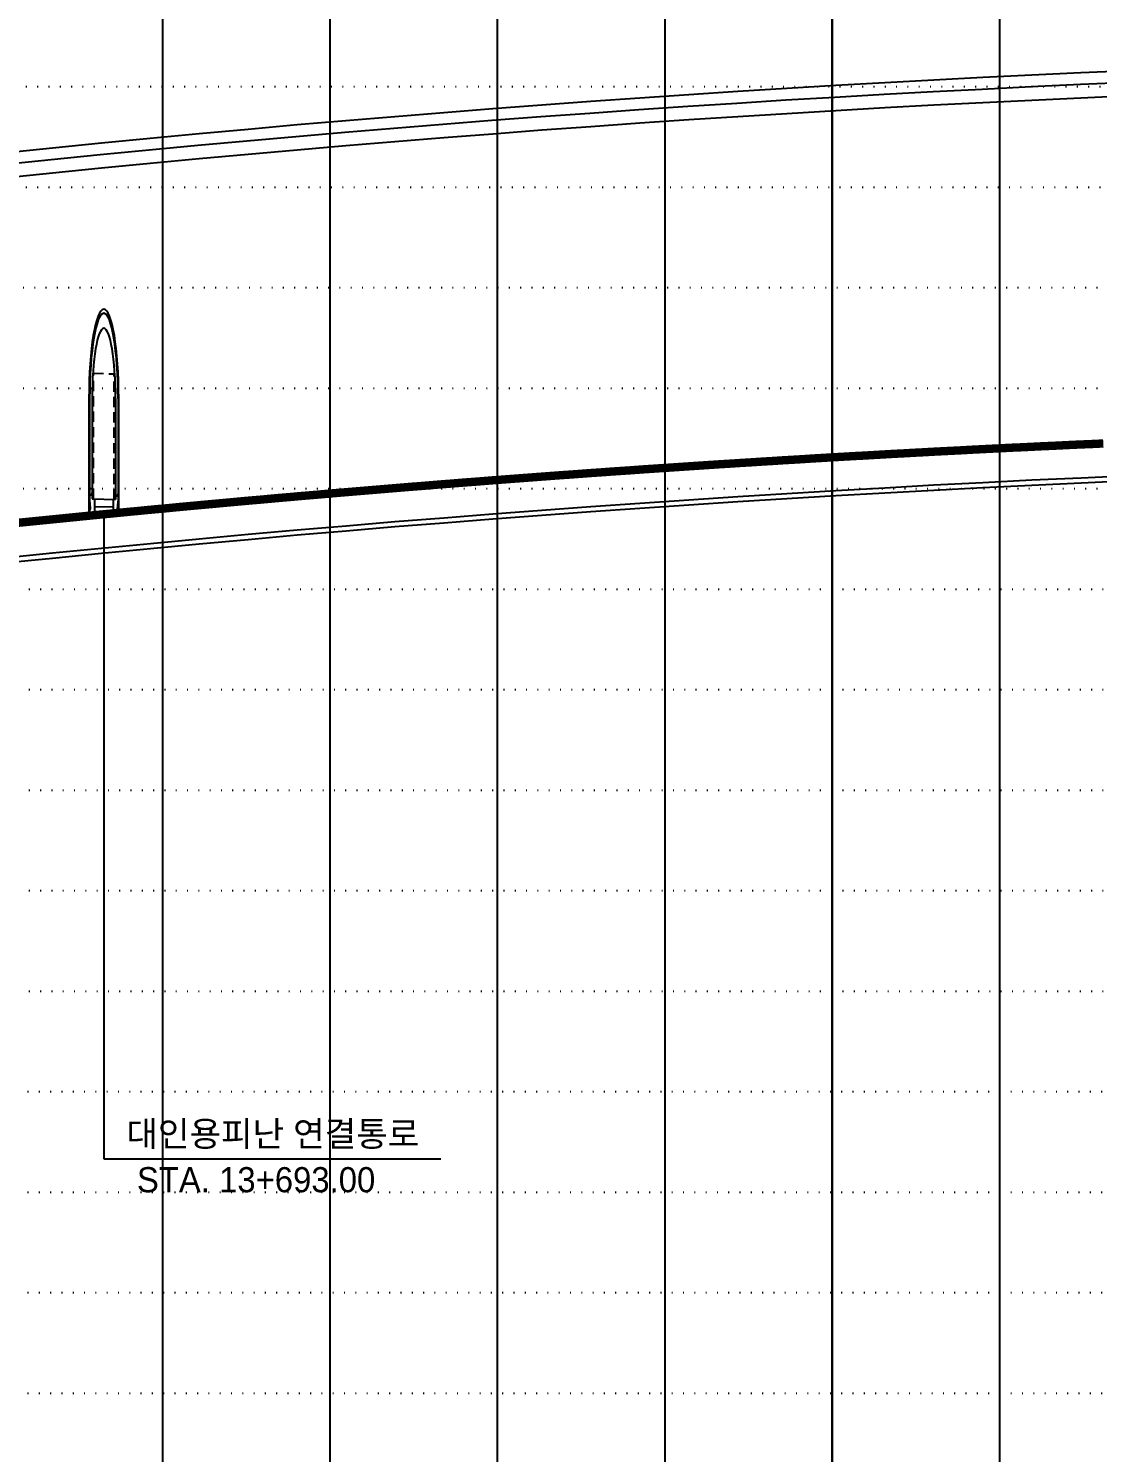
# Model space of a CAD drawing. Header units: millimetres. Extents: x -1499 to 6658, y -12483 to -6008.
# Drawn here: x 2940.2 to 3067.9, y -6657.2 to -6487.1 of the extents above; entities that cross this region are included whole.
import ezdxf
from ezdxf.enums import TextEntityAlignment as Align

# ---------------------------------------------------------------- set-up
doc = ezdxf.new("R2010")
doc.units = ezdxf.units.MM
doc.linetypes.add('A-DASHD01', pattern=[0.75, 0.5, -0.25])
doc.linetypes.add('A-DOTLN01H', pattern=[0.125, 0, -0.125])
doc.layers.add('_와꾸', color=7, linetype='Continuous', plot=False)
for name, color, linetype in [('CR-GRID', 56, 'A-DOTLN01H'), ('CR-TABL-LIN2', 1, 'Continuous'), ('CR-TABL-TEX2', 3, 'Continuous'), ('CS-CONC-MAJR', 4, 'Continuous'), ('CS-EXCV', 3, 'A-DIGLN01'), ('CS-HIDL', 2, 'A-DASHD01'), ('CS-JOIN', 2, 'Continuous'), ('CS-PIPE-MAJR', 4, 'Continuous'), ('수직그리드', 1, 'Continuous'), ('종단계획선', 7, 'Continuous'), ('축척바(문자)', 3, 'Continuous')]:
    doc.layers.add(name, color=color, linetype=linetype)
doc.styles.add('돋움', font='Dotum.TTF')
doc.linetypes.add('A-DIGLN01', pattern='A,0.9,-0.2,[19,kscals.shx,S=0.1,R=180,X=0,Y=0],0.9', length=2)
doc.linetypes.add('E-DIGLN01H', pattern='A,0.45,-0.1,[19,kosdic.shx,S=0.05,R=180,X=0,Y=0],0.45', length=1)

# ---------------------------------------------------------------- blocks, each defined once
blk = doc.blocks.new('A$C1A84225F')
at = {"layer": 'CS-CONC-MAJR'}
for p, q in [((-1.7, -1.4), (-1.7, -3.694)), ((-1.4, -1.4), (-1.4, -3.393)), ((1.4, -1.4), (1.4, -3.407)), ((1.7, -1.4), (1.7, -3.706)), ((-1.4, -3.393), (1.4, -3.407)), ((-1.105, -3.394), (-1.105, -3.694)), ((-1.105, -3.544), (1.105, -3.556)), ((1.105, -3.406), (1.105, -3.706))]:
    blk.add_line(p, q, dxfattribs=at)
for radius in [1.7, 1.4]:
    blk.add_arc((0, -1.4), radius, 0, 180, dxfattribs=at)
at = {"layer": 'CS-EXCV', "linetype": 'E-DIGLN01H', "flags": 128}
blk.add_lwpolyline([(1.78, -1.4, 1), (-1.78, -1.4), (-1.78, -3.694), (-1.105, -3.694), (1.105, -3.706), (1.78, -3.706)], format="xyb", close=True, dxfattribs=at)
at = {"layer": 'CS-HIDL', "linetype": 'A-DASHD01'}
for p, q in [((-1.25, -3.394), (-1.25, -0.894)), ((-1.25, -0.894), (1.25, -0.906)), ((1.25, -3.406), (1.25, -0.906))]:
    blk.add_line(p, q, dxfattribs=at)
at = {"layer": 'CS-JOIN'}
for p, q in [((-1.6, -3.293), (-1.7, -3.293)), ((-1.575, -3.318), (-1.6, -3.293)), ((-1.525, -3.318), (-1.575, -3.318)), ((-1.5, -3.293), (-1.525, -3.318)), ((-1.4, -3.293), (-1.5, -3.293)), ((1.4, -3.307), (1.5, -3.307)), ((1.5, -3.307), (1.525, -3.332)), ((1.525, -3.332), (1.575, -3.332)), ((1.575, -3.332), (1.6, -3.307)), ((1.6, -3.307), (1.7, -3.307))]:
    blk.add_line(p, q, dxfattribs=at)
at = {"layer": 'CS-PIPE-MAJR'}
for points in [[(-1.642, -3.555, -0.169547), (-1.7, -3.412, -0.959043)], [(-1.645, -3.558, -0.128763), (-1.7, -3.45, -0.128763)], [(1.642, -3.58, 0.169547), (1.7, -3.437, 0.959043)], [(1.645, -3.584, 0.128763), (1.7, -3.475, 0.128763)]]:
    blk.add_lwpolyline(points, format="xyb", dxfattribs=at)
for centre, radius in [((-1.67, -3.576), 0.03), ((-1.67, -3.576), 0.025), ((1.67, -3.601), 0.03), ((1.67, -3.601), 0.025)]:
    blk.add_circle(centre, radius, dxfattribs=at)
for centre, start, end in [((-1.67, -3.576), 209.3953, 37.4181), ((1.67, -3.601), 142.5819, 330.6047)]:
    blk.add_arc(centre, 0.035, start, end, dxfattribs=at)

msp = doc.modelspace()

# ---------------------------------------------------------------- linework, layer by layer
at = {"layer": '_와꾸', "color": 7, "true_color": 0xffffff}
for points in [[(2236.16, -6758.06), (3036.16, -6758.06), (3036.16, -6242.06), (2236.16, -6242.06)], [(3036.16, -6758.06), (3836.16, -6758.06), (3836.16, -6242.06), (3036.16, -6242.06)]]:
    msp.add_lwpolyline(points, close=True, dxfattribs=at)
at = {"layer": 'CR-GRID', "linetype": 'A-DOTLN01H', "ltscale": 10}
for p, q in [((696.16, -6494.06), (5427.83, -6494.06)), ((696.16, -6506.06), (5427.83, -6506.06)), ((2236.16, -6518.06), (5427.83, -6518.06)), ((2236.16, -6530.06), (5427.83, -6530.06)), ((2236.16, -6542.06), (5427.83, -6542.06)), ((236.16, -6554.06), (5427.83, -6554.06)), ((236.16, -6566.06), (5427.83, -6566.06)), ((236.16, -6590.06), (5427.83, -6590.06)), ((236.16, -6602.06), (5427.83, -6602.06)), ((1436.16, -6614.06), (5427.83, -6614.06)), ((1436.16, -6626.06), (5427.83, -6626.06)), ((1436.16, -6650.06), (5427.83, -6650.06))]:
    msp.add_line(p, q, dxfattribs=at)
at = {"layer": 'CR-GRID', "color": 6, "linetype": 'A-DOTLN01H', "ltscale": 10}
for p, q in [((236.16, -6578.06), (5427.83, -6578.06)), ((1436.16, -6638.06), (5427.83, -6638.06))]:
    msp.add_line(p, q, dxfattribs=at)
at = {"layer": 'CR-TABL-LIN2', "color": 3}
for p, q in [((2949.16, -6545.12), (2949.16, -6622.1)), ((2949.16, -6622.1), (2989.43, -6622.1))]:
    msp.add_line(p, q, dxfattribs=at)
at = {"layer": 'CS-CONC-MAJR', "elevation": 82.5}
for points in [[(3142.14, -6491.68, 0.042096), (2768.49, -6527.35), (2335.87, -6605.2)], [(3142.16, -6493.28, 0.042096), (2768.77, -6528.93), (2336.16, -6606.77)], [(2336.16, -6652.05), (2768.77, -6574.21, -0.041683), (3142.16, -6538.56, -3.519972)]]:
    msp.add_lwpolyline(points, format="xyb", dxfattribs=at)
at = {"layer": 'CS-EXCV', "ltscale": 5}
for points in [[(3142.16, -6490.28, 0.042096), (2768.77, -6525.93), (2336.16, -6603.77)], [(2336.16, -6652.65), (2768.77, -6574.81, -0.041683), (3142.16, -6539.16, -3.519972)]]:
    msp.add_lwpolyline(points, format="xyb", dxfattribs=at)
at = {"layer": '수직그리드'}
for p, q in [((2976.16, -6176.57), (2976.16, -7598.06)), ((2956.16, -6181.99), (2956.16, -7598.06)), ((2996.16, -6197.59), (2996.16, -7598.06)), ((3016.16, -6240.8), (3016.16, -7598.06)), ((3036.16, -6290.45), (3036.16, -7598.06)), ((3056.16, -6297.95), (3056.16, -7598.06))]:
    msp.add_line(p, q, dxfattribs=at)
at = {"layer": '종단계획선'}
for p, q in [((2951.16, -6544.93), (2952.16, -6544.83)), ((2952.16, -6544.83), (2953.16, -6544.73)), ((2953.16, -6544.73), (2954.16, -6544.64)), ((2954.16, -6544.64), (2955.16, -6544.54)), ((2955.16, -6544.54), (2956.16, -6544.45)), ((2956.16, -6544.45), (2957.16, -6544.35)), ((2957.16, -6544.35), (2958.16, -6544.26)), ((2958.16, -6544.26), (2959.16, -6544.17)), ((2959.16, -6544.17), (2960.16, -6544.07)), ((2960.16, -6544.07), (2961.16, -6543.98)), ((2961.16, -6543.98), (2962.16, -6543.89)), ((2962.16, -6543.89), (2963.16, -6543.8)), ((2963.16, -6543.8), (2964.16, -6543.71)), ((2964.16, -6543.71), (2965.16, -6543.62)), ((2965.16, -6543.62), (2966.16, -6543.53)), ((2966.16, -6543.53), (2967.16, -6543.44)), ((2944.16, -6545.62), (2945.16, -6545.52)), ((2945.16, -6545.52), (2946.16, -6545.42)), ((2946.16, -6545.42), (2947.16, -6545.32)), ((2947.16, -6545.32), (2948.16, -6545.22)), ((2948.16, -6545.22), (2949.16, -6545.12)), ((2949.16, -6545.12), (2950.16, -6545.02)), ((2950.16, -6545.02), (2951.16, -6544.93))]:
    msp.add_line(p, q, dxfattribs=at)
at = {"layer": '종단계획선', "const_width": 1, "flags": 128}
msp.add_lwpolyline([(2938.96, -6546.14), (2940.16, -6546.02), (2941.36, -6545.9), (2942.56, -6545.78), (2943.76, -6545.66), (2944.96, -6545.54), (2946.16, -6545.42), (2947.36, -6545.3), (2948.56, -6545.18), (2949.76, -6545.07), (2950.96, -6544.95), (2952.16, -6544.83), (2953.36, -6544.72), (2954.56, -6544.6), (2955.76, -6544.49), (2956.96, -6544.38), (2958.16, -6544.26), (2959.36, -6544.15), (2960.56, -6544.04), (2961.76, -6543.93), (2962.96, -6543.82), (2964.16, -6543.71), (2965.36, -6543.6), (2966.56, -6543.49), (2967.76, -6543.39), (2968.96, -6543.28), (2970.16, -6543.17), (2971.36, -6543.07), (2972.56, -6542.96), (2973.76, -6542.86), (2974.96, -6542.76), (2976.16, -6542.65), (2977.36, -6542.55), (2978.56, -6542.45), (2979.76, -6542.35), (2980.96, -6542.25), (2982.16, -6542.15), (2983.36, -6542.05), (2984.56, -6541.95), (2985.76, -6541.85), (2986.96, -6541.76), (2988.16, -6541.66), (2989.36, -6541.56), (2990.56, -6541.47), (2991.76, -6541.37), (2992.96, -6541.28), (2994.16, -6541.19), (2995.36, -6541.09), (2996.56, -6541), (2997.76, -6540.91), (2998.96, -6540.82), (3000.16, -6540.73), (3001.36, -6540.64), (3002.56, -6540.55), (3003.76, -6540.46), (3004.96, -6540.38), (3006.16, -6540.29), (3007.36, -6540.2), (3008.56, -6540.12), (3009.76, -6540.03), (3010.96, -6539.95), (3012.16, -6539.87), (3013.36, -6539.78), (3014.56, -6539.7), (3015.76, -6539.62), (3016.96, -6539.54), (3018.16, -6539.46), (3019.36, -6539.38), (3020.56, -6539.3), (3021.76, -6539.22), (3022.96, -6539.14), (3024.16, -6539.07), (3025.36, -6538.99), (3026.56, -6538.92), (3027.76, -6538.84), (3028.96, -6538.77), (3030.16, -6538.69), (3031.36, -6538.62), (3032.56, -6538.55), (3033.76, -6538.47), (3034.96, -6538.4), (3036.16, -6538.33), (3037.36, -6538.26), (3038.56, -6538.19), (3039.76, -6538.13), (3040.96, -6538.06), (3042.16, -6537.99), (3043.36, -6537.92), (3044.56, -6537.86), (3045.76, -6537.79), (3046.96, -6537.73), (3048.16, -6537.66), (3049.36, -6537.6), (3050.56, -6537.54), (3051.76, -6537.48), (3052.96, -6537.41), (3054.16, -6537.35), (3055.36, -6537.29), (3056.56, -6537.23), (3057.76, -6537.17), (3058.96, -6537.12), (3060.16, -6537.06), (3061.36, -6537), (3062.56, -6536.95), (3063.76, -6536.89), (3064.96, -6536.83), (3066.16, -6536.78), (3067.36, -6536.73), (3068.56, -6536.67)], dxfattribs=at)

# ---------------------------------------------------------------- block references
at = {"layer": '축척바(문자)', "color": 2, "yscale": 6}
msp.add_blockref('A$C1A84225F', (2949.16, -6522.92), dxfattribs=at)

# ---------------------------------------------------------------- texts
at = {"layer": 'CR-TABL-TEX2', "style": '돋움'}
for s, p in [('대인용피난 연결통로', (2969.35, -6619.07)), ('STA. 13+693.00', (2967.35, -6624.58))]:
    msp.add_text(s, height=3, dxfattribs=at).set_placement(p, align=Align.MIDDLE)

doc.saveas('drawing.dxf')
